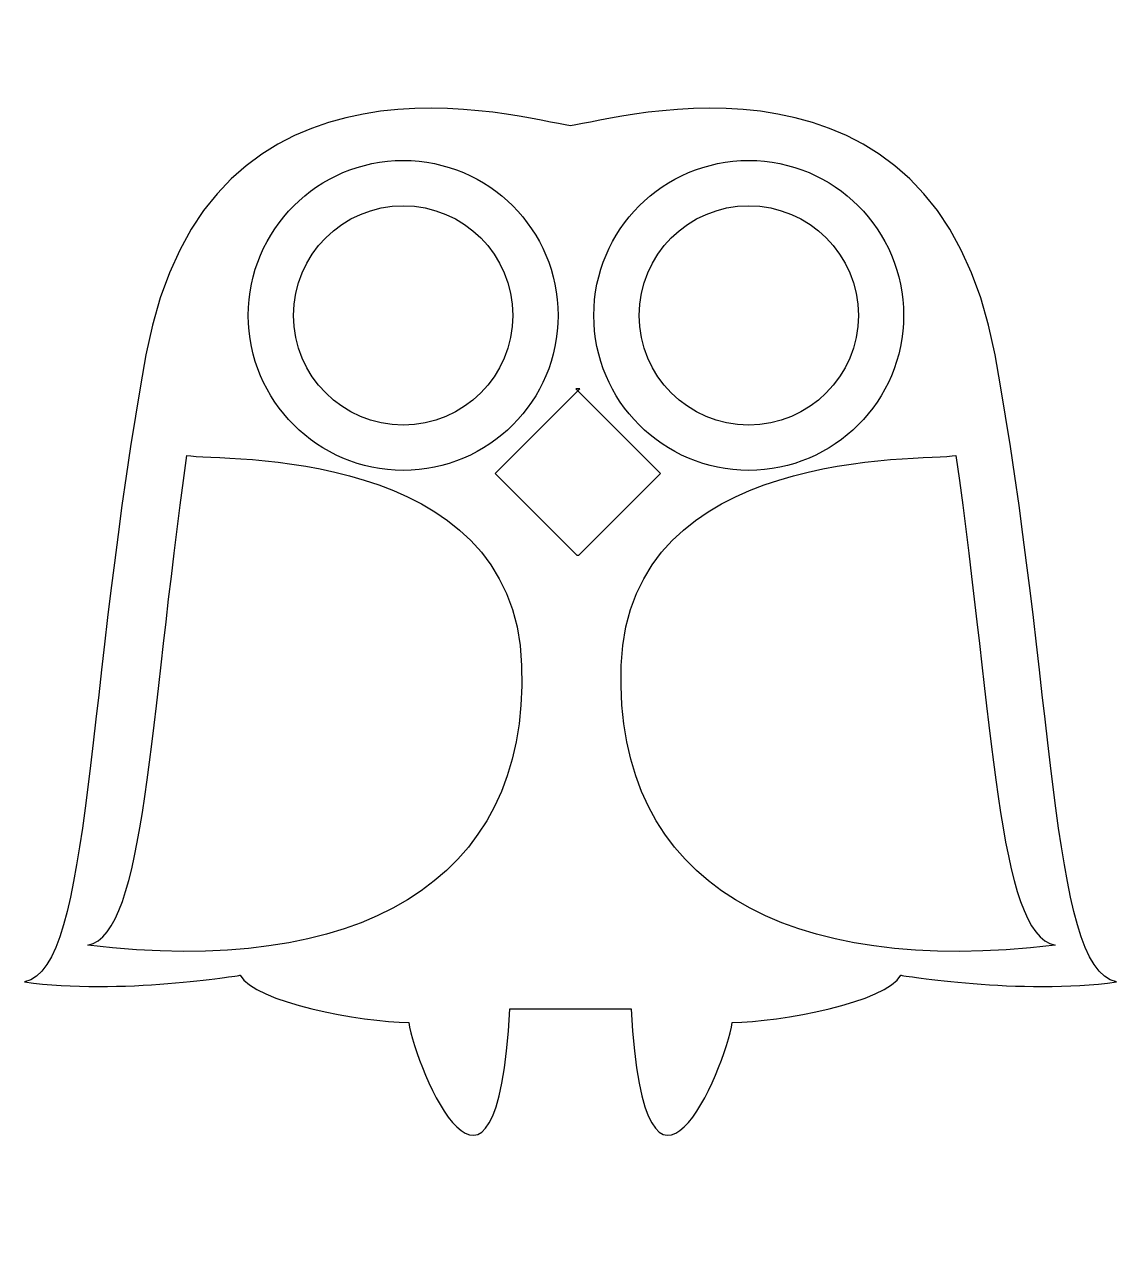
# Model space of a CAD drawing. Header units: centimetres. Extents: x -11.6 to 11.6, y -13.5 to 12.6.
import ezdxf

# ---------------------------------------------------------------- set-up
doc = ezdxf.new("R2010")
doc.units = ezdxf.units.CM
doc.header["$MEASUREMENT"] = 0
doc.layers.add('Camada 1', color=7, linetype='Continuous')

msp = doc.modelspace()

# ---------------------------------------------------------------- linework, layer by layer
at = {"layer": 'Camada 1'}
for points, knots in [([(-0.14258, -8.19625), (-0.14258, -8.19625), (-1.28445, -8.19625), (-1.28445, -8.19625), (-1.28445, -8.19625), (-1.57001, -13.47702), (-3.28261, -9.4807), (-3.42519, -8.48139), (-3.42519, -8.48139), (-4.42405, -8.48139), (-6.7078, -8.05324), (-6.99294, -7.48253), (-6.99294, -7.48253), (-6.99294, -7.48253), (-9.56181, -7.91068), (-11.55997, -7.62511), (-11.55997, -7.62511), (-10.13294, -7.33955), (-10.27552, -1.34591), (-8.9911, 5.64745), (-8.9911, 5.64745), (-7.70665, 12.64077), (-0.99888, 10.64222), (0, 10.49963), (0, 10.49963), (0.99888, 10.64221), (7.70662, 12.64077), (8.99107, 5.64744), (8.99107, 5.64744), (10.27552, -1.34592), (10.13293, -7.33955), (11.55996, -7.62512), (11.55996, -7.62512), (9.5618, -7.91068), (6.99293, -7.48254), (6.99293, -7.48254), (6.99293, -7.48254), (6.70779, -8.05325), (4.42404, -8.4814), (3.42516, -8.4814), (3.42516, -8.4814), (3.28258, -9.4807), (1.57001, -13.47702), (1.28444, -8.19626), (1.28444, -8.19626), (1.28444, -8.19626), (0.14258, -8.19625), (0.14258, -8.19625), (0.14258, -8.19625), (0.14258, -8.19625), (-0.14258, -8.19625), (-0.14258, -8.19625)], [0, 0, 0, 0, 0.07142857, 0.07142857, 0.07142857, 0.07142857, 0.14285714, 0.14285714, 0.14285714, 0.14285714, 0.21428571, 0.21428571, 0.21428571, 0.21428571, 0.28571429, 0.28571429, 0.28571429, 0.28571429, 0.35714286, 0.35714286, 0.35714286, 0.35714286, 0.42857143, 0.42857143, 0.42857143, 0.42857143, 0.5, 0.5, 0.5, 0.5, 0.57142857, 0.57142857, 0.57142857, 0.57142857, 0.64285714, 0.64285714, 0.64285714, 0.64285714, 0.71428571, 0.71428571, 0.71428571, 0.71428571, 0.78571429, 0.78571429, 0.78571429, 0.78571429, 0.85714286, 0.85714286, 0.85714286, 0.85714286, 1, 1, 1, 1]), ([(-3.54296, 3.20549), (-1.7313, 3.20549), (-0.26268, 4.67411), (-0.26268, 6.48577), (-0.26268, 6.48577), (-0.26268, 8.2974), (-1.7313, 9.76605), (-3.54296, 9.76605), (-3.54296, 9.76605), (-5.35459, 9.76605), (-6.82324, 8.29743), (-6.82324, 6.48577), (-6.82324, 6.48577), (-6.82321, 4.67412), (-5.35458, 3.20549), (-3.54296, 3.20549)], [0, 0, 0, 0, 0.2, 0.2, 0.2, 0.2, 0.4, 0.4, 0.4, 0.4, 0.6, 0.6, 0.6, 0.6, 1, 1, 1, 1]), ([(3.77457, 3.20549), (5.58623, 3.20549), (7.05485, 4.67411), (7.05485, 6.48577), (7.05485, 6.48577), (7.05485, 8.2974), (5.58623, 9.76605), (3.77457, 9.76605), (3.77457, 9.76605), (1.96294, 9.76605), (0.49429, 8.29743), (0.49429, 6.48577), (0.49429, 6.48577), (0.49432, 4.67412), (1.96297, 3.20549), (3.77457, 3.20549)], [0, 0, 0, 0, 0.2, 0.2, 0.2, 0.2, 0.4, 0.4, 0.4, 0.4, 0.6, 0.6, 0.6, 0.6, 1, 1, 1, 1]), ([(-3.54296, 4.16434), (-2.26082, 4.16434), (-1.22153, 5.20362), (-1.22153, 6.48577), (-1.22153, 6.48577), (-1.22153, 7.76792), (-2.26081, 8.80717), (-3.54296, 8.80717), (-3.54296, 8.80717), (-4.82508, 8.80717), (-5.86436, 7.76791), (-5.86436, 6.48577), (-5.86436, 6.48577), (-5.86436, 5.20363), (-4.82507, 4.16434), (-3.54296, 4.16434)], [0, 0, 0, 0, 0.2, 0.2, 0.2, 0.2, 0.4, 0.4, 0.4, 0.4, 0.6, 0.6, 0.6, 0.6, 1, 1, 1, 1]), ([(3.77457, 4.16434), (5.05671, 4.16434), (6.096, 5.20362), (6.096, 6.48577), (6.096, 6.48577), (6.096, 7.76792), (5.05672, 8.80717), (3.77457, 8.80717), (3.77457, 8.80717), (2.49242, 8.80717), (1.45314, 7.76791), (1.45314, 6.48577), (1.45314, 6.48577), (1.45314, 5.20363), (2.49243, 4.16434), (3.77457, 4.16434)], [0, 0, 0, 0, 0.2, 0.2, 0.2, 0.2, 0.4, 0.4, 0.4, 0.4, 0.6, 0.6, 0.6, 0.6, 1, 1, 1, 1]), ([(0.16936, 1.40151), (0.16936, 1.40151), (1.90868, 3.14085), (1.90868, 3.14085), (1.90868, 3.14085), (1.90868, 3.14085), (0.11581, 4.93372), (0.11581, 4.93372), (0.11581, 4.93372), (0.11581, 4.93372), (0.19608, 4.93373), (0.19608, 4.93373), (0.19608, 4.93373), (0.19608, 4.93373), (-1.59679, 3.14086), (-1.59679, 3.14086), (-1.59679, 3.14086), (-1.59679, 3.14086), (0.14255, 1.40152), (0.14255, 1.40152), (0.14255, 1.40152), (0.14255, 1.40152), (0.16936, 1.40151), (0.16936, 1.40151)], [0, 0, 0, 0, 0.14285714, 0.14285714, 0.14285714, 0.14285714, 0.28571429, 0.28571429, 0.28571429, 0.28571429, 0.42857143, 0.42857143, 0.42857143, 0.42857143, 0.57142857, 0.57142857, 0.57142857, 0.57142857, 0.71428571, 0.71428571, 0.71428571, 0.71428571, 1, 1, 1, 1]), ([(-1.03484, -0.92653), (-1.19539, 3.72958), (-7.40352, 3.40846), (-8.12226, 3.51884), (-8.12226, 3.51884), (-8.92879, -2.1566), (-8.99777, -6.60409), (-10.22202, -6.84907), (-10.22202, -6.84907), (-4.58459, -7.52685), (-0.87426, -5.58264), (-1.03484, -0.92653)], [0, 0, 0, 0, 0.25, 0.25, 0.25, 0.25, 0.5, 0.5, 0.5, 0.5, 1, 1, 1, 1]), ([(10.26298, -6.8491), (9.03875, -6.6041), (8.96978, -2.15661), (8.16325, 3.51881), (8.16325, 3.51881), (7.44451, 3.40843), (1.23638, 3.72955), (1.07583, -0.92656), (1.07583, -0.92656), (0.91528, -5.58267), (4.62558, -7.52685), (10.26298, -6.8491)], [0, 0, 0, 0, 0.25, 0.25, 0.25, 0.25, 0.5, 0.5, 0.5, 0.5, 1, 1, 1, 1])]:
    msp.add_open_spline(points, degree=3, knots=knots, dxfattribs=at)

doc.saveas('drawing.dxf')
